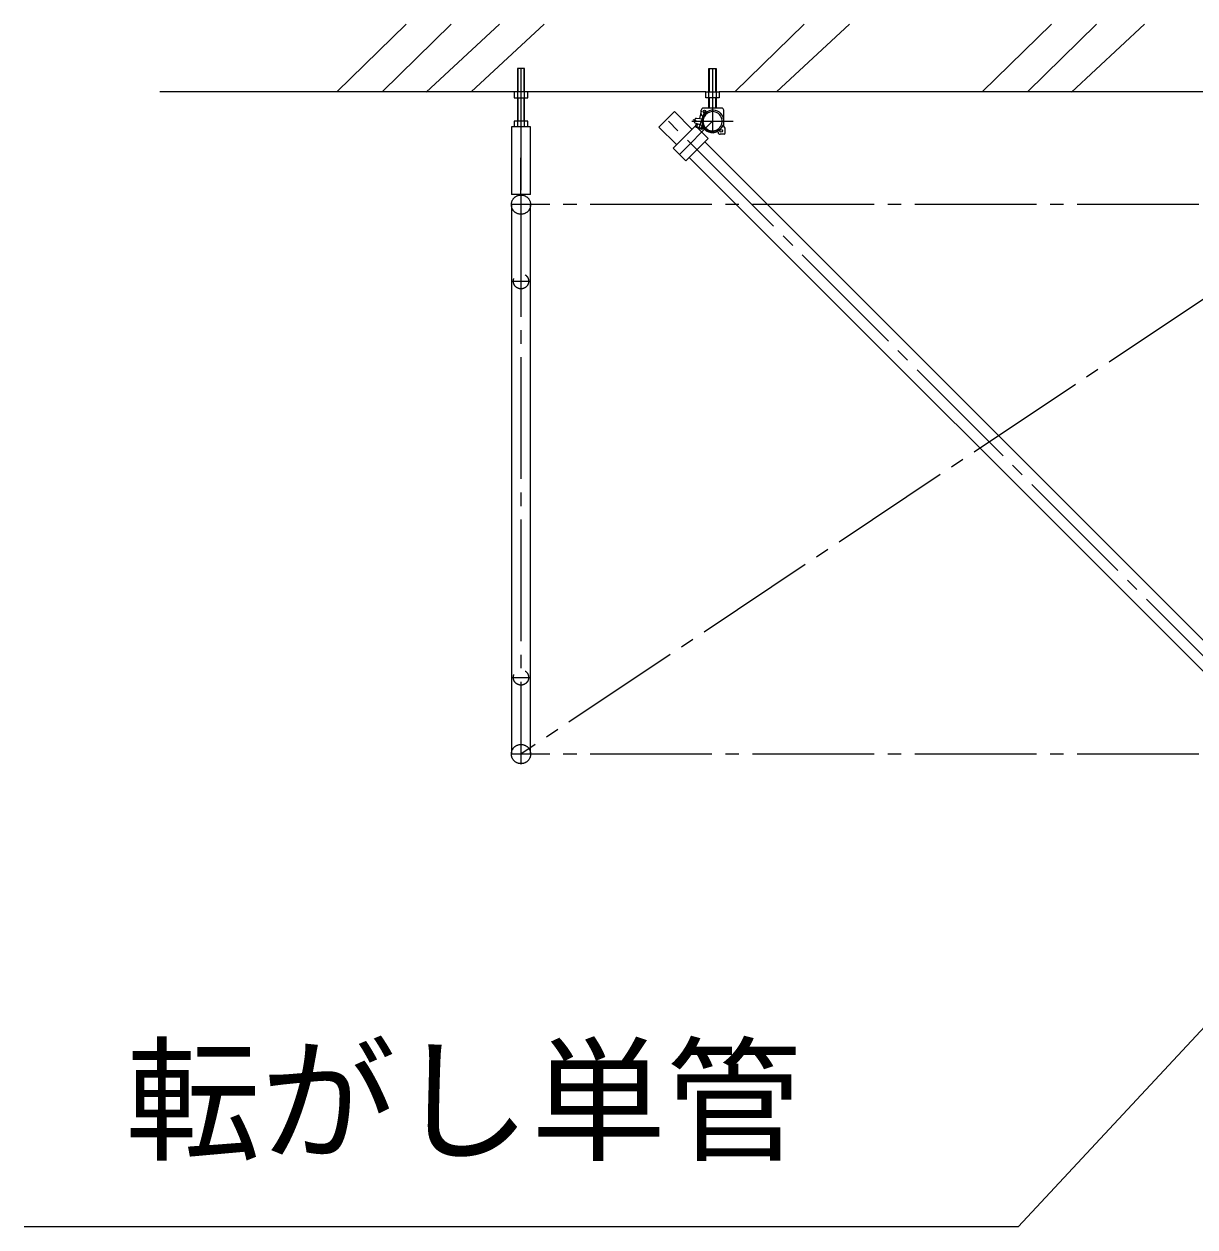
# Model space of a CAD drawing. Units: millimetres, scale not verified. Extents: x -12638 to 12166, y -17544 to 17543.
# Drawn here: x -10133 to -7535, y 12436 to 15105 of the extents above; entities that cross this region are included whole.
import ezdxf
from ezdxf.enums import TextEntityAlignment as Align

# ---------------------------------------------------------------- set-up
doc = ezdxf.new("R2010")
doc.units = ezdxf.units.MM
doc.header["$LTSCALE"] = 30
doc.linetypes.add('CHAIN2', pattern=[12, 9, -1, 1, -1])
doc.linetypes.add('DASHED2', pattern=[3, 2, -1])
for name, color, linetype, lineweight in [('0-7_40 強調実線', 1, 'Continuous', 18), ('0-9_32 補完一点鎖線', 6, 'CHAIN2', 18), ('0-A_30 補完実線', 6, 'Continuous', 18), ('0-C_20 準用実線', 4, 'Continuous', 18), ('0-D_22 準用一点鎖線', 4, 'CHAIN2', 18), ('0-E_21 準用破線', 4, 'DASHED2', 18), ('0-F_05 寸法', 7, 'Continuous', 18)]:
    doc.layers.add(name, color=color, linetype=linetype, lineweight=lineweight)
doc.styles.add('ＭＳ ゴシック', font='')
doc.styles.get('ＭＳ ゴシック').set_extended_font_data('MS Gothic')

msp = doc.modelspace()

# ---------------------------------------------------------------- linework, layer by layer
at = {"layer": '0-7_40 強調実線'}
for p, q in [((-9438.83, 14954.06), (-9285.17, 15104.26)), ((-9338.83, 14954.06), (-9185.17, 15104.26)), ((-9241.01, 14953.58), (-9078.64, 15104.26)), ((-9141.01, 14954.06), (-8979.16, 15104.26)), ((-8555.97, 14954.06), (-8402.31, 15104.26)), ((-8464.06, 14954.06), (-8301.69, 15104.74)), ((-8007.17, 14954.06), (-7853.51, 15104.26)), ((-7907.17, 14954.06), (-7753.51, 15104.26)), ((-7809.35, 14953.58), (-7646.98, 15104.26)), ((-9045.6, 14954.06), (-9832.05, 14954.06)), ((-8620.6, 14954.06), (-9015.6, 14954.06)), ((-7216.6, 14954.06), (-8590.6, 14954.06))]:
    msp.add_line(p, q, dxfattribs=at)
at = {"layer": '0-9_32 補完一点鎖線'}
for p, q in [((-9030.6, 15006.2), (-9030.6, 14726.81)), ((-8605.6, 15006.2), (-8605.6, 14863.71)), ((-7197.36, 13383.23), (-8707.43, 14893.3)), ((-8623.77, 14910.96), (-8635.79, 14873.97)), ((-8605.6, 14889.06), (-8679.14, 14815.52)), ((-8651.41, 14889.06), (-8559.8, 14889.06)), ((-8641.86, 14890.22), (-8648.48, 14891.93)), ((-9030.6, 14725.41), (-9030.6, 14807.76))]:
    msp.add_line(p, q, dxfattribs=at)
at = {"layer": '0-A_30 補完実線'}
for p, q in [((-9037.35, 15006.2), (-9037.35, 14954.06)), ((-9023.85, 14954.06), (-9023.85, 15006.2)), ((-8612.35, 14954.06), (-8612.35, 15006.2)), ((-8598.85, 15006.2), (-8598.85, 14954.06)), ((-9038.6, 14954.06), (-9038.6, 14876.81)), ((-8597.6, 14954.06), (-8597.6, 14918.41)), ((-9037.35, 14940.81), (-9037.35, 14888.95)), ((-9023.85, 14888.95), (-9023.85, 14940.81)), ((-8612.35, 14918.41), (-8612.35, 14940.81)), ((-8598.85, 14940.81), (-8598.85, 14918.41)), ((-8690.25, 14910.48), (-8724.61, 14876.11)), ((-8690.25, 14910.48), (-8651.35, 14871.59)), ((-8644.31, 14894.39), (-8646.03, 14887.77)), ((-8642.24, 14895.89), (-8626.17, 14894.81)), ((-8630.61, 14911.39), (-8634.76, 14895.38)), ((-8630.61, 14905.11), (-8630.61, 14913.41)), ((-8627.51, 14900.47), (-8627.92, 14900.68)), ((-8585.6, 14918.41), (-8625.61, 14918.41)), ((-8623.97, 14901.04), (-8621.32, 14903.76)), ((-8580.6, 14878.13), (-8580.6, 14913.41)), ((-9051.95, 14876.81), (-9051.95, 14726.81)), ((-9009.25, 14876.81), (-9051.95, 14876.81)), ((-9009.25, 14726.81), (-9009.25, 14876.81)), ((-8685.72, 14837.22), (-8724.61, 14876.11)), ((-8644.94, 14885.45), (-8629.38, 14880.26)), ((-8643.24, 14878.55), (-8640.95, 14884.12)), ((-8642.1, 14876.07), (-8643.24, 14878.55)), ((-8642.1, 14876.07), (-8629.49, 14871.86)), ((-8640.38, 14877.6), (-8638.09, 14883.16)), ((-8629.94, 14874.12), (-8628.75, 14878.71)), ((-8629.49, 14871.86), (-8627.09, 14873.16)), ((-8627.09, 14873.16), (-8626.63, 14874.9)), ((-8594.59, 14867.8), (-8593.48, 14864.01)), ((-8593.89, 14870.7), (-8590.4, 14874.39)), ((-8577.61, 14873.41), (-8580.6, 14878.13)), ((-8577.61, 14862.41), (-8577.61, 14873.41)), ((-7247.35, 13467.59), (-8623.07, 14843.31)), ((-8579.6, 14860.41), (-8588.68, 14860.41)), ((-8657.44, 14808.94), (-7281.72, 13433.22)), ((-9009.25, 14726.81), (-9051.95, 14726.81))]:
    msp.add_line(p, q, dxfattribs=at)
for points in [[(-9022.6, 14876.81), (-9022.6, 14954.06), (-9022.6, 15006.2), (-9038.6, 15006.2), (-9038.6, 14954.06)], [(-8613.6, 14918.41), (-8613.6, 14954.06), (-8613.6, 15006.2), (-8597.6, 15006.2), (-8597.6, 14954.06)], [(-9015.6, 14876.81), (-9015.6, 14888.95), (-9045.6, 14888.95), (-9045.6, 14876.81)]]:
    msp.add_lwpolyline(points, dxfattribs=at)
for points in [[(-9045.6, 14940.81), (-9015.6, 14940.81), (-9015.6, 14954.06), (-9045.6, 14954.06)], [(-8590.6, 14940.81), (-8620.6, 14940.81), (-8620.6, 14954.06), (-8590.6, 14954.06)], [(-8665, 14801.37), (-8615.5, 14850.87), (-8643.79, 14879.16), (-8693.29, 14829.66)]]:
    msp.add_lwpolyline(points, close=True, dxfattribs=at)
for centre in [(-8623.77, 14910.96), (-8586.44, 14868.02)]:
    msp.add_circle(centre, 3, dxfattribs=at)
for centre, radius, start, end in [((-8642.37, 14893.89), 2, 86.18591, 165.46599), ((-8625.61, 14913.41), 5, 90, 180), ((-8625.61, 14905.11), 5, 180, 242.48424), ((-8604.4, 14889.53), 24.19, 110.69298, 110.69268), ((-8626.12, 14903.13), 3, 242.48424, 315.80692), ((-8605.6, 14889.06), 21.35, 152.48424, 90), ((-8605.6, 14889.06), 21.35, 90, 152.48424), ((-8585.6, 14913.41), 5, 360, 90), ((-8644.09, 14887.26), 2, 165.48716, 244.76724), ((-8641.17, 14879.97), 2.5, 214.62796, 288.57626), ((-8630.76, 14889.1), 15, 230.0058, 273.13089), ((-8627.88, 14875.54), 2.5, 214.50606, 288.45436), ((-8605.6, 14889.06), 25.35, 200.31271, 296.7673), ((-8591.71, 14868.64), 3, 136.59113, 196.26019), ((-8588.68, 14865.41), 5, 196.26019, 270), ((-8579.6, 14862.41), 2, 270, 360)]:
    msp.add_arc(centre, radius, start, end, dxfattribs=at)
at = {"layer": '0-C_20 準用実線'}
for p, q in [((-9051.95, 14704.06), (-9051.95, 13485.06)), ((-9009.25, 13485.06), (-9009.25, 14704.06))]:
    msp.add_line(p, q, dxfattribs=at)
at = {"layer": '0-D_22 準用一点鎖線'}
for p, q in [((-9030.6, 14725.41), (-9030.6, 13463.71)), ((-7166.93, 14704.06), (-9051.95, 14704.06)), ((-7201.6, 14704.06), (-9030.6, 13485.06)), ((-9051.96, 14534.14), (-9009.25, 14534.14)), ((-9051.96, 13655.06), (-9009.25, 13655.05)), ((-7166.93, 13485.06), (-9051.95, 13485.06))]:
    msp.add_line(p, q, dxfattribs=at)
for centre in [(-9030.6, 14704.06), (-9030.6, 13485.06)]:
    msp.add_circle(centre, 21.35, dxfattribs=at)
at = {"layer": '0-E_21 準用破線'}
for centre in [(-9030.6, 14534.14), (-9030.6, 13655.06)]:
    msp.add_circle(centre, 17, dxfattribs=at)
at = {"layer": '0-F_05 寸法'}
msp.add_lwpolyline([(-7361.32, 13043.83), (-7927.27, 12435.89), (-10133.09, 12435.89)], dxfattribs=at)

# ---------------------------------------------------------------- texts
at = {"layer": '0-F_05 寸法', "style": 'ＭＳ ゴシック'}
msp.add_text('転がし単管', height=219.9, dxfattribs=at).set_placement((-9908.27, 12540.89), align=Align.BOTTOM_LEFT)

doc.saveas('drawing.dxf')
